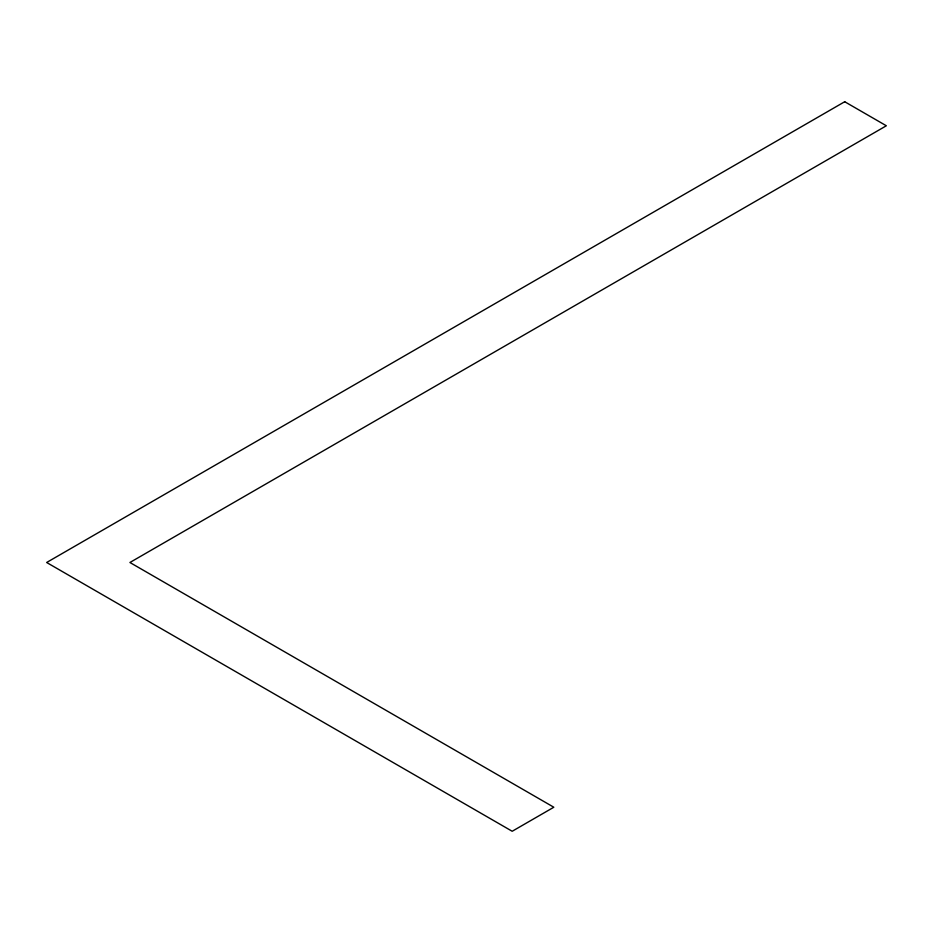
<?xml version="1.0" encoding="UTF-8"?>
<svg xmlns="http://www.w3.org/2000/svg" width="933" height="933" viewBox="0 0 933 933"><rect width="100%" height="100%" fill="white"/><g stroke="black" fill="none" stroke-linecap="round" stroke-linejoin="round"><path stroke-width="1.4" d="M844.715 101.732L46.65 562.494L512.194 831.268L553.817 807.232L129.92 562.494L886.35 125.768L844.715 101.732"/></g></svg>
